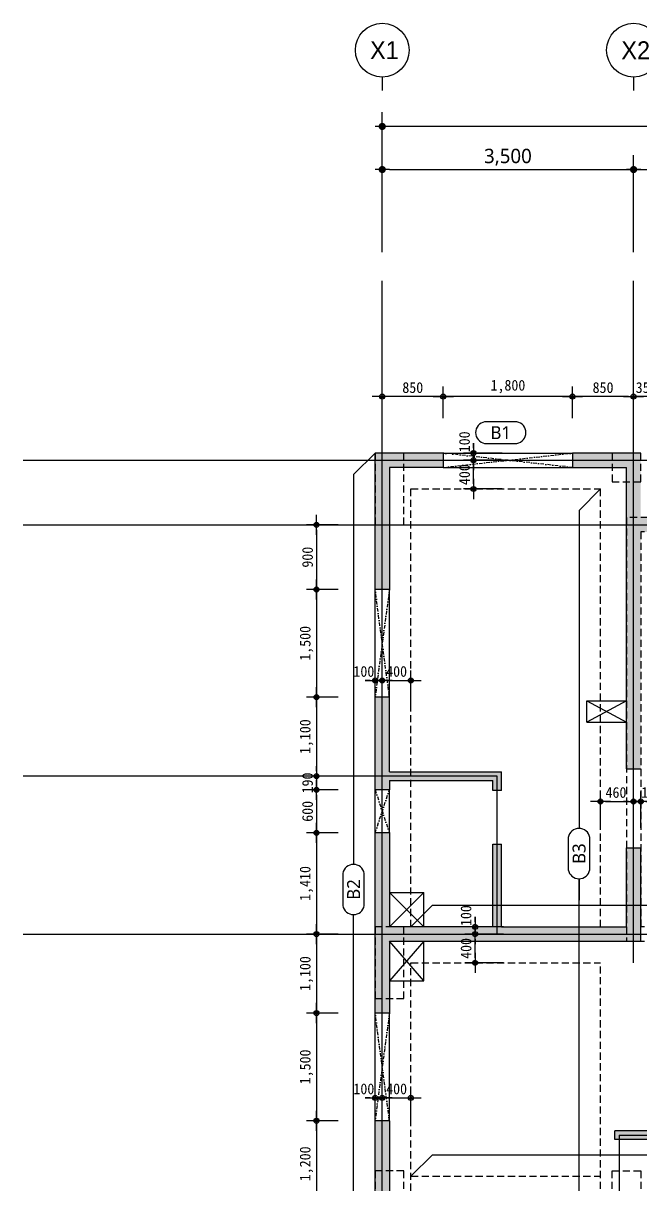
# Model space of a CAD drawing. Extents: x 4530 to 250084, y -28397 to -2308.
# Drawn here: x 50930 to 59530, y -18488 to -2308 of the extents above; entities that cross this region are included whole.
import ezdxf
from ezdxf.enums import TextEntityAlignment as Align

# ---------------------------------------------------------------- set-up
doc = ezdxf.new("R2010")
doc.units = 0
doc.header["$LTSCALE"] = 100
doc.header["$MEASUREMENT"] = 0
doc.header["$PDMODE"] = 34
doc.header["$PDSIZE"] = 3
doc.linetypes.add('DASHDOT', pattern=[1, 0.5, -0.25, 0, -0.25])
doc.linetypes.add('HIDDEN2', pattern=[1.5, 1, -0.5])
doc.layers.get('0').update_dxf_attribs({"linetype": 'CONTINUOUS'})
doc.layers.get('Defpoints').update_dxf_attribs({"color": 171, "linetype": 'CONTINUOUS'})
for name, color, linetype in [('AA-253', 253, 'CONTINUOUS'), ('AS-WAL2', 7, 'CONTINUOUS'), ('BCON', 6, 'HIDDEN2'), ('buble', 3, 'CONTINUOUS'), ('cen', 1, 'CONTINUOUS'), ('CON', 2, 'CONTINUOUS'), ('DIM', 1, 'CONTINUOUS'), ('ELE4', 4, 'CONTINUOUS'), ('OPEN', 8, 'CONTINUOUS'), ('RXOPEN', 8, 'DASHDOT'), ('S_GIR(RC)', 3, 'HIDDEN2'), ('S_SYM', 6, 'CONTINUOUS'), ('S_SYM(B)', 5, 'CONTINUOUS'), ('S_TXT(G)', 7, 'CONTINUOUS'), ('SDIM', 1, 'CONTINUOUS'), ('SYM', 7, 'CONTINUOUS')]:
    doc.layers.add(name, color=color, linetype=linetype)
doc.styles.add('EUN-STYLE1', font='malgun.ttf')
doc.styles.add('HY울릉도M', font='')
doc.styles.get("Standard").update_dxf_attribs({"font": 'malgun.ttf'})
doc.styles.add('WL', font='')
doc.styles.add('돋움', font='')
doc.styles.get('HY울릉도M').set_extended_font_data('HY울릉도M')
doc.styles.get('WL').set_extended_font_data('Dotum')
doc.styles.get('돋움').set_extended_font_data('DotumChe')
doc.dimstyles.new('YenaA1-100', dxfattribs={"dimscale": 100, "dimtxt": 2, "dimasz": 1, "dimexe": 2, "dimexo": 3, "dimgap": 0.5, "dimtad": 1, "dimdec": 0, "dimzin": 9, "dimlunit": 6, "dimtxsty": 'STANDARD', "dimblk": 'dots', "dimcen": 0, "dimclrt": 3, "dimadec": 0, "dimazin": 0, "dimtm": 1e-09, "dimtfac": 1, "dimtdec": 0, "dimtix": 1, "dimtmove": 2, "dimatfit": 3, "dimldrblk": 'dots', "dimfxl": 1, "dimtolj": 1, "dimtzin": 0, "dimarcsym": 0})
doc.dimstyles.new('YenaA3-100-S', dxfattribs={"dimscale": 200, "dimtxt": 3, "dimasz": 0.75, "dimexe": 1.4, "dimexo": 3, "dimgap": 0.5, "dimtad": 1, "dimdec": 0, "dimdsep": 46, "dimlunit": 6, "dimtxsty": 'WL', "dimblk1": 'DIMDOT', "dimblk2": 'DIMDOT', "dimsah": 1, "dimcen": 2.5, "dimdle": 2, "dimclrd": 256, "dimclre": 256, "dimclrt": 4, "dimadec": 0, "dimazin": 0, "dimtfac": 8, "dimtdec": 0, "dimtix": 1, "dimtmove": 2, "dimatfit": 3, "dimldrblk": 'DIMDOT', "dimfxl": 1, "dimtolj": 1, "dimtzin": 0, "dimarcsym": 0})

# ---------------------------------------------------------------- blocks, each defined once
blk = doc.blocks.new('FHSG')
at = {"layer": 'BCON'}
for p, q in [((106780, 21767), (106780, 22017)), ((107430, 22017), (106780, 22017)), ((106930, 21767), (106930, 21867)), ((107430, 21867), (106930, 21867)), ((106930, 21767), (106780, 21767)), ((101330, 21117), (101330, 15217)), ((104330, 21117), (101330, 21117)), ((104330, 21117), (104330, 15217)), ((106780, 21017), (106780, 21167)), ((107430, 21167), (106780, 21167)), ((101530, 20917), (101530, 15417)), ((104130, 20917), (101530, 20917)), ((104130, 20917), (104130, 15217)), ((107430, 21017), (106780, 21017)), ((104130, 15417), (101530, 15417)), ((101930, 15417), (101930, 15217)), ((101330, 15217), (104130, 15217)), ((104130, 15217), (104330, 15217))]:
    blk.add_line(p, q, dxfattribs=at)
for points in [[(98230, 22017), (97830, 22017), (97830, 21017), (98230, 21017)], [(101530, 22017), (101130, 22017), (101130, 21617), (101530, 21617)], [(104130, 22017), (104530, 22017), (104530, 21617), (104130, 21617)], [(107430, 22017), (107830, 22017), (107830, 21017), (107430, 21017)], [(98230, 15417), (97830, 15417), (97830, 14417), (98230, 14417)], [(107430, 15417), (107830, 15417), (107830, 14417), (107430, 14417)], [(98230, 12017), (97830, 12017), (97830, 11017), (98230, 11017)], [(101130, 12017), (101530, 12017), (101530, 11017), (101130, 11017)], [(104530, 12017), (104130, 12017), (104130, 11017), (104530, 11017)], [(107430, 12017), (107830, 12017), (107830, 11017), (107430, 11017)]]:
    blk.add_lwpolyline(points, close=True, dxfattribs=at)
blk = doc.blocks.new('SYM(B)')
at = {"layer": 'S_SYM', "color": 5, "elevation": 0}
blk.add_lwpolyline([(180, -120, 0.833333), (180, 120), (-180, 120, 0.833333), (-180, -120)], format="xyb", close=True, dxfattribs=at)
blk = doc.blocks.new('DIMDOT')
at = {"linetype": 'Continuous'}
blk.add_line((-2, 0), (2, 0), dxfattribs=at)
for radius in [0.5, 0.25]:
    blk.add_circle((0, 0), radius, dxfattribs=at)
blk = doc.blocks.new('*D45')
at = {"layer": 'Defpoints', "color": 0, "transparency": 16777216}
for p in [(55930, -11463), (55830, -12129), (55930, -12129)]:
    blk.add_point(p, dxfattribs=at)
at = {"layer": 'SDIM', "lineweight": -2, "transparency": 16777216}
for p, q in [((55830, -11829), (55830, -11323)), ((55930, -11829), (55930, -11323)), ((55760, -11463), (55690, -11463)), ((55830, -11463), (55930, -11463)), ((56000, -11463), (56070, -11463))]:
    blk.add_line(p, q, dxfattribs=at)
at = {"layer": 'SDIM', "lineweight": -2, "transparency": 16777216, "xscale": 70, "yscale": 70, "zscale": 70}
blk.add_blockref('DIMDOT', (55830, -11463), dxfattribs=at)
at = {"layer": 'SDIM', "lineweight": -2, "transparency": 16777216, "xscale": 70, "yscale": 70, "zscale": 70, "rotation": 180}
blk.add_blockref('DIMDOT', (55930, -11463), dxfattribs=at)
at = {"layer": 'SDIM', "color": 4, "transparency": 16777216, "insert": (55674, -11338), "char_height": 150, "attachment_point": 5, "style": '돋움'}
blk.add_mtext('\\A1;100', dxfattribs=at)
blk = doc.blocks.new('*D46')
at = {"layer": 'Defpoints', "color": 0, "transparency": 16777216}
for p in [(56330, -11463), (55930, -12129), (56330, -12129)]:
    blk.add_point(p, dxfattribs=at)
at = {"layer": 'SDIM', "lineweight": -2, "transparency": 16777216}
for p, q in [((55930, -11829), (55930, -11323)), ((56330, -11829), (56330, -11323)), ((56000, -11463), (56260, -11463))]:
    blk.add_line(p, q, dxfattribs=at)
at = {"layer": 'SDIM', "lineweight": -2, "transparency": 16777216, "xscale": 70, "yscale": 70, "zscale": 70, "rotation": 180}
blk.add_blockref('DIMDOT', (55930, -11463), dxfattribs=at)
at = {"layer": 'SDIM', "lineweight": -2, "transparency": 16777216, "xscale": 70, "yscale": 70, "zscale": 70}
blk.add_blockref('DIMDOT', (56330, -11463), dxfattribs=at)
at = {"layer": 'SDIM', "color": 4, "transparency": 16777216, "insert": (56130, -11338), "char_height": 150, "attachment_point": 5, "style": '돋움'}
blk.add_mtext('\\A1;400', dxfattribs=at)
blk = doc.blocks.new('*D47')
at = {"layer": 'Defpoints', "color": 0, "transparency": 16777216}
for p in [(59430, -13149), (58970, -13814), (59430, -13814)]:
    blk.add_point(p, dxfattribs=at)
at = {"layer": 'SDIM', "lineweight": -2, "transparency": 16777216}
for p, q in [((58970, -13514), (58970, -13009)), ((59430, -13514), (59430, -13009)), ((59040, -13149), (59360, -13149))]:
    blk.add_line(p, q, dxfattribs=at)
at = {"layer": 'SDIM', "lineweight": -2, "transparency": 16777216, "xscale": 70, "yscale": 70, "zscale": 70, "rotation": 180}
blk.add_blockref('DIMDOT', (58970, -13149), dxfattribs=at)
at = {"layer": 'SDIM', "lineweight": -2, "transparency": 16777216, "xscale": 70, "yscale": 70, "zscale": 70}
blk.add_blockref('DIMDOT', (59430, -13149), dxfattribs=at)
at = {"layer": 'SDIM', "color": 4, "transparency": 16777216, "insert": (59185, -13024), "char_height": 150, "attachment_point": 5, "style": '돋움'}
blk.add_mtext('\\A1;460', dxfattribs=at)
blk = doc.blocks.new('*D48')
at = {"layer": 'Defpoints', "color": 0, "transparency": 16777216}
for p in [(59530, -13149), (59430, -13814), (59530, -13814)]:
    blk.add_point(p, dxfattribs=at)
at = {"layer": 'SDIM', "lineweight": -2, "transparency": 16777216}
for p, q in [((59430, -13514), (59430, -13009)), ((59530, -13514), (59530, -13009)), ((59360, -13149), (59290, -13149)), ((59430, -13149), (59530, -13149)), ((59600, -13149), (59670, -13149))]:
    blk.add_line(p, q, dxfattribs=at)
at = {"layer": 'SDIM', "lineweight": -2, "transparency": 16777216, "xscale": 70, "yscale": 70, "zscale": 70}
blk.add_blockref('DIMDOT', (59430, -13149), dxfattribs=at)
at = {"layer": 'SDIM', "lineweight": -2, "transparency": 16777216, "xscale": 70, "yscale": 70, "zscale": 70, "rotation": 180}
blk.add_blockref('DIMDOT', (59530, -13149), dxfattribs=at)
at = {"layer": 'SDIM', "color": 4, "transparency": 16777216, "insert": (59682, -13024), "char_height": 150, "attachment_point": 5, "style": '돋움'}
blk.add_mtext('\\A1;100', dxfattribs=at)
blk = doc.blocks.new('*D55')
at = {"layer": 'Defpoints', "color": 0, "transparency": 16777216}
for p in [(55930, -17278), (55830, -17944), (55930, -17944)]:
    blk.add_point(p, dxfattribs=at)
at = {"layer": 'SDIM', "lineweight": -2, "transparency": 16777216}
for p, q in [((55830, -17644), (55830, -17138)), ((55930, -17644), (55930, -17138)), ((55760, -17278), (55690, -17278)), ((55830, -17278), (55930, -17278)), ((56000, -17278), (56070, -17278))]:
    blk.add_line(p, q, dxfattribs=at)
at = {"layer": 'SDIM', "lineweight": -2, "transparency": 16777216, "xscale": 70, "yscale": 70, "zscale": 70}
blk.add_blockref('DIMDOT', (55830, -17278), dxfattribs=at)
at = {"layer": 'SDIM', "lineweight": -2, "transparency": 16777216, "xscale": 70, "yscale": 70, "zscale": 70, "rotation": 180}
blk.add_blockref('DIMDOT', (55930, -17278), dxfattribs=at)
at = {"layer": 'SDIM', "color": 4, "transparency": 16777216, "insert": (55674, -17153), "char_height": 150, "attachment_point": 5, "style": '돋움'}
blk.add_mtext('\\A1;100', dxfattribs=at)
blk = doc.blocks.new('*D56')
at = {"layer": 'Defpoints', "color": 0, "transparency": 16777216}
for p in [(56330, -17278), (55930, -17944), (56330, -17944)]:
    blk.add_point(p, dxfattribs=at)
at = {"layer": 'SDIM', "lineweight": -2, "transparency": 16777216}
for p, q in [((55930, -17644), (55930, -17138)), ((56330, -17644), (56330, -17138)), ((56000, -17278), (56260, -17278))]:
    blk.add_line(p, q, dxfattribs=at)
at = {"layer": 'SDIM', "lineweight": -2, "transparency": 16777216, "xscale": 70, "yscale": 70, "zscale": 70, "rotation": 180}
blk.add_blockref('DIMDOT', (55930, -17278), dxfattribs=at)
at = {"layer": 'SDIM', "lineweight": -2, "transparency": 16777216, "xscale": 70, "yscale": 70, "zscale": 70}
blk.add_blockref('DIMDOT', (56330, -17278), dxfattribs=at)
at = {"layer": 'SDIM', "color": 4, "transparency": 16777216, "insert": (56130, -17153), "char_height": 150, "attachment_point": 5, "style": '돋움'}
blk.add_mtext('\\A1;400', dxfattribs=at)
blk = doc.blocks.new('*D59')
at = {"layer": 'Defpoints', "color": 0, "transparency": 16777216}
for p in [(57201, -8296), (57899, -8296), (57899, -8396)]:
    blk.add_point(p, dxfattribs=at)
at = {"layer": 'SDIM', "lineweight": -2, "transparency": 16777216}
for p, q in [((57201, -8226), (57201, -8156)), ((57599, -8296), (57061, -8296)), ((57599, -8396), (57061, -8396)), ((57201, -8396), (57201, -8296)), ((57201, -8466), (57201, -8536))]:
    blk.add_line(p, q, dxfattribs=at)
at = {"layer": 'SDIM', "lineweight": -2, "transparency": 16777216, "xscale": 70, "yscale": 70, "zscale": 70}
for p, rotation in [((57201, -8296), 270), ((57201, -8396), 90)]:
    blk.add_blockref('DIMDOT', p, dxfattribs=dict(at, rotation=rotation))
at = {"layer": 'SDIM', "color": 4, "transparency": 16777216, "insert": (57076, -8139), "char_height": 150, "attachment_point": 5, "rotation": 90, "style": '돋움'}
blk.add_mtext('\\A1;100', dxfattribs=at)
blk = doc.blocks.new('*D60')
at = {"layer": 'Defpoints', "color": 0, "transparency": 16777216}
for p in [(57201, -8396), (57899, -8396), (57899, -8796)]:
    blk.add_point(p, dxfattribs=at)
at = {"layer": 'SDIM', "lineweight": -2, "transparency": 16777216}
for p, q in [((57599, -8396), (57061, -8396)), ((57201, -8726), (57201, -8466)), ((57599, -8796), (57061, -8796))]:
    blk.add_line(p, q, dxfattribs=at)
at = {"layer": 'SDIM', "lineweight": -2, "transparency": 16777216, "xscale": 70, "yscale": 70, "zscale": 70}
for p, rotation in [((57201, -8396), 90), ((57201, -8796), 270)]:
    blk.add_blockref('DIMDOT', p, dxfattribs=dict(at, rotation=rotation))
at = {"layer": 'SDIM', "color": 4, "transparency": 16777216, "insert": (57076, -8596), "char_height": 150, "attachment_point": 5, "rotation": 90, "style": '돋움'}
blk.add_mtext('\\A1;400', dxfattribs=at)
blk = doc.blocks.new('*D63')
at = {"layer": 'Defpoints', "color": 0, "transparency": 16777216}
for p in [(57222, -14896), (57920, -14896), (57920, -14996)]:
    blk.add_point(p, dxfattribs=at)
at = {"layer": 'SDIM', "lineweight": -2, "transparency": 16777216}
for p, q in [((57222, -14826), (57222, -14756)), ((57620, -14896), (57082, -14896)), ((57620, -14996), (57082, -14996)), ((57222, -14996), (57222, -14896)), ((57222, -15066), (57222, -15136))]:
    blk.add_line(p, q, dxfattribs=at)
at = {"layer": 'SDIM', "lineweight": -2, "transparency": 16777216, "xscale": 70, "yscale": 70, "zscale": 70}
for p, rotation in [((57222, -14896), 270), ((57222, -14996), 90)]:
    blk.add_blockref('DIMDOT', p, dxfattribs=dict(at, rotation=rotation))
at = {"layer": 'SDIM', "color": 4, "transparency": 16777216, "insert": (57097, -14739), "char_height": 150, "attachment_point": 5, "rotation": 90, "style": '돋움'}
blk.add_mtext('\\A1;100', dxfattribs=at)
blk = doc.blocks.new('*D64')
at = {"layer": 'Defpoints', "color": 0, "transparency": 16777216}
for p in [(57222, -14996), (57920, -14996), (57920, -15396)]:
    blk.add_point(p, dxfattribs=at)
at = {"layer": 'SDIM', "lineweight": -2, "transparency": 16777216}
for p, q in [((57620, -14996), (57082, -14996)), ((57222, -15326), (57222, -15066)), ((57620, -15396), (57082, -15396))]:
    blk.add_line(p, q, dxfattribs=at)
at = {"layer": 'SDIM', "lineweight": -2, "transparency": 16777216, "xscale": 70, "yscale": 70, "zscale": 70}
for p, rotation in [((57222, -14996), 90), ((57222, -15396), 270)]:
    blk.add_blockref('DIMDOT', p, dxfattribs=dict(at, rotation=rotation))
at = {"layer": 'SDIM', "color": 4, "transparency": 16777216, "insert": (57097, -15196), "char_height": 150, "attachment_point": 5, "rotation": 90, "style": '돋움'}
blk.add_mtext('\\A1;400', dxfattribs=at)
blk = doc.blocks.new('dots')
blk.add_line((-1, 0), (1, 0))
at = {"const_width": 0.5}
blk.add_lwpolyline([(-0.25, 0, 1), (0.25, 0, 1)], format="xyb", close=True, dxfattribs=at)
blk = doc.blocks.new('*D126')
at = {"layer": 'Defpoints', "color": 0, "transparency": 16777216}
for p in [(55930, -3746), (55930, -5796), (65730, -5796)]:
    blk.add_point(p, dxfattribs=at)
at = {"layer": 'DIM', "color": 0, "lineweight": -2, "transparency": 16777216}
for p, q in [((55930, -5496), (55930, -3546)), ((65730, -5496), (65730, -3546)), ((65630, -3746), (56030, -3746))]:
    blk.add_line(p, q, dxfattribs=at)
at = {"layer": 'DIM', "color": 0, "lineweight": -2, "transparency": 16777216, "xscale": 100, "yscale": 100, "zscale": 100, "rotation": 180}
blk.add_blockref('dots', (55930, -3746), dxfattribs=at)
at = {"layer": 'DIM', "color": 0, "lineweight": -2, "transparency": 16777216, "xscale": 100, "yscale": 100, "zscale": 100}
blk.add_blockref('dots', (65730, -3746), dxfattribs=at)
at = {"layer": 'DIM', "color": 3, "transparency": 16777216, "insert": (60830, -3575), "char_height": 200, "attachment_point": 5}
blk.add_mtext('\\A1;9,800', dxfattribs=at)
blk = doc.blocks.new('*D127')
at = {"layer": 'Defpoints', "color": 0, "transparency": 16777216}
for p in [(62230, -4346), (59430, -5796), (62230, -5796)]:
    blk.add_point(p, dxfattribs=at)
at = {"layer": 'DIM', "color": 0, "lineweight": -2, "transparency": 16777216}
for p, q in [((59430, -5496), (59430, -4146)), ((62230, -5496), (62230, -4146)), ((59530, -4346), (62130, -4346))]:
    blk.add_line(p, q, dxfattribs=at)
at = {"layer": 'DIM', "color": 0, "lineweight": -2, "transparency": 16777216, "xscale": 100, "yscale": 100, "zscale": 100, "rotation": 180}
blk.add_blockref('dots', (59430, -4346), dxfattribs=at)
at = {"layer": 'DIM', "color": 0, "lineweight": -2, "transparency": 16777216, "xscale": 100, "yscale": 100, "zscale": 100}
blk.add_blockref('dots', (62230, -4346), dxfattribs=at)
at = {"layer": 'DIM', "color": 3, "transparency": 16777216, "insert": (60830, -4175), "char_height": 200, "attachment_point": 5}
blk.add_mtext('\\A1;2,800', dxfattribs=at)
blk = doc.blocks.new('*D128')
at = {"layer": 'Defpoints', "color": 0, "transparency": 16777216}
for p in [(59430, -4346), (55930, -5796), (59430, -5796)]:
    blk.add_point(p, dxfattribs=at)
at = {"layer": 'DIM', "color": 0, "lineweight": -2, "transparency": 16777216}
for p, q in [((55930, -5496), (55930, -4146)), ((59430, -5496), (59430, -4146)), ((56030, -4346), (59330, -4346))]:
    blk.add_line(p, q, dxfattribs=at)
at = {"layer": 'DIM', "color": 0, "lineweight": -2, "transparency": 16777216, "xscale": 100, "yscale": 100, "zscale": 100, "rotation": 180}
blk.add_blockref('dots', (55930, -4346), dxfattribs=at)
at = {"layer": 'DIM', "color": 0, "lineweight": -2, "transparency": 16777216, "xscale": 100, "yscale": 100, "zscale": 100}
blk.add_blockref('dots', (59430, -4346), dxfattribs=at)
at = {"layer": 'DIM', "color": 3, "transparency": 16777216, "insert": (57680, -4175), "char_height": 200, "attachment_point": 5}
blk.add_mtext('\\A1;3,500', dxfattribs=at)
blk = doc.blocks.new('*D206')
at = {"layer": 'Defpoints', "color": 0, "transparency": 16777216}
for p in [(55615, -10196), (55015, -11696), (55615, -11696)]:
    blk.add_point(p, dxfattribs=at)
at = {"layer": 'SDIM', "lineweight": -2, "transparency": 16777216}
for p, q in [((55315, -10196), (54875, -10196)), ((55015, -10266), (55015, -11626)), ((55315, -11696), (54875, -11696))]:
    blk.add_line(p, q, dxfattribs=at)
at = {"layer": 'SDIM', "lineweight": -2, "transparency": 16777216, "xscale": 70, "yscale": 70, "zscale": 70}
for p, rotation in [((55015, -10196), 90), ((55015, -11696), 270)]:
    blk.add_blockref('DIMDOT', p, dxfattribs=dict(at, rotation=rotation))
at = {"layer": 'SDIM', "color": 4, "transparency": 16777216, "insert": (54875, -10946), "char_height": 150, "attachment_point": 5, "rotation": 90, "style": '돋움'}
blk.add_mtext('\\A1;1,500', dxfattribs=at)
blk = doc.blocks.new('*D207')
at = {"layer": 'Defpoints', "color": 0, "transparency": 16777216}
for p in [(55615, -11696), (55015, -12796), (55615, -12796)]:
    blk.add_point(p, dxfattribs=at)
at = {"layer": 'SDIM', "lineweight": -2, "transparency": 16777216}
for p, q in [((55315, -11696), (54875, -11696)), ((55015, -11766), (55015, -12726)), ((55315, -12796), (54875, -12796))]:
    blk.add_line(p, q, dxfattribs=at)
at = {"layer": 'SDIM', "lineweight": -2, "transparency": 16777216, "xscale": 70, "yscale": 70, "zscale": 70}
for p, rotation in [((55015, -11696), 90), ((55015, -12796), 270)]:
    blk.add_blockref('DIMDOT', p, dxfattribs=dict(at, rotation=rotation))
at = {"layer": 'SDIM', "color": 4, "transparency": 16777216, "insert": (54875, -12246), "char_height": 150, "attachment_point": 5, "rotation": 90, "style": '돋움'}
blk.add_mtext('\\A1;1,100', dxfattribs=at)
blk = doc.blocks.new('*D208')
at = {"layer": 'Defpoints', "color": 0, "transparency": 16777216}
for p in [(55615, -9296), (55015, -10196), (55615, -10196)]:
    blk.add_point(p, dxfattribs=at)
at = {"layer": 'SDIM', "lineweight": -2, "transparency": 16777216}
for p, q in [((55315, -9296), (54875, -9296)), ((55015, -9366), (55015, -10126)), ((55315, -10196), (54875, -10196))]:
    blk.add_line(p, q, dxfattribs=at)
at = {"layer": 'SDIM', "lineweight": -2, "transparency": 16777216, "xscale": 70, "yscale": 70, "zscale": 70}
for p, rotation in [((55015, -9296), 90), ((55015, -10196), 270)]:
    blk.add_blockref('DIMDOT', p, dxfattribs=dict(at, rotation=rotation))
at = {"layer": 'SDIM', "color": 4, "transparency": 16777216, "insert": (54890, -9746), "char_height": 150, "attachment_point": 5, "rotation": 90, "style": '돋움'}
blk.add_mtext('\\A1;900', dxfattribs=at)
blk = doc.blocks.new('*D209')
at = {"layer": 'Defpoints', "color": 0, "transparency": 16777216}
for p in [(56780, -7509), (56780, -8109), (58580, -8109)]:
    blk.add_point(p, dxfattribs=at)
at = {"layer": 'SDIM', "lineweight": -2, "transparency": 16777216}
for p, q in [((56780, -7809), (56780, -7369)), ((58580, -7809), (58580, -7369)), ((58510, -7509), (56850, -7509))]:
    blk.add_line(p, q, dxfattribs=at)
at = {"layer": 'SDIM', "lineweight": -2, "transparency": 16777216, "xscale": 70, "yscale": 70, "zscale": 70, "rotation": 180}
blk.add_blockref('DIMDOT', (56780, -7509), dxfattribs=at)
at = {"layer": 'SDIM', "lineweight": -2, "transparency": 16777216, "xscale": 70, "yscale": 70, "zscale": 70}
blk.add_blockref('DIMDOT', (58580, -7509), dxfattribs=at)
at = {"layer": 'SDIM', "color": 4, "transparency": 16777216, "insert": (57680, -7370), "char_height": 150, "attachment_point": 5, "style": '돋움'}
blk.add_mtext('\\A1;1,800', dxfattribs=at)
blk = doc.blocks.new('*D214')
at = {"layer": 'Defpoints', "color": 0, "transparency": 16777216}
for p in [(55930, -7509), (55930, -8109), (56780, -8109)]:
    blk.add_point(p, dxfattribs=at)
at = {"layer": 'SDIM', "lineweight": -2, "transparency": 16777216}
for p, q in [((55930, -7809), (55930, -7369)), ((56780, -7809), (56780, -7369)), ((56710, -7509), (56000, -7509))]:
    blk.add_line(p, q, dxfattribs=at)
at = {"layer": 'SDIM', "lineweight": -2, "transparency": 16777216, "xscale": 70, "yscale": 70, "zscale": 70, "rotation": 180}
blk.add_blockref('DIMDOT', (55930, -7509), dxfattribs=at)
at = {"layer": 'SDIM', "lineweight": -2, "transparency": 16777216, "xscale": 70, "yscale": 70, "zscale": 70}
blk.add_blockref('DIMDOT', (56780, -7509), dxfattribs=at)
at = {"layer": 'SDIM', "color": 4, "transparency": 16777216, "insert": (56355, -7384), "char_height": 150, "attachment_point": 5, "style": '돋움'}
blk.add_mtext('\\A1;850', dxfattribs=at)
blk = doc.blocks.new('*D215')
at = {"layer": 'Defpoints', "color": 0, "transparency": 16777216}
for p in [(55615, -12796), (55015, -12986), (55615, -12986)]:
    blk.add_point(p, dxfattribs=at)
at = {"layer": 'SDIM', "lineweight": -2, "transparency": 16777216}
for p, q in [((55015, -12726), (55015, -12656)), ((55315, -12796), (54875, -12796)), ((55015, -12796), (55015, -12986)), ((55315, -12986), (54875, -12986)), ((55015, -13056), (55015, -13126))]:
    blk.add_line(p, q, dxfattribs=at)
at = {"layer": 'SDIM', "lineweight": -2, "transparency": 16777216, "xscale": 70, "yscale": 70, "zscale": 70}
for p, rotation in [((55015, -12796), 270), ((55015, -12986), 90)]:
    blk.add_blockref('DIMDOT', p, dxfattribs=dict(at, rotation=rotation))
at = {"layer": 'SDIM', "color": 4, "transparency": 16777216, "insert": (54890, -12891), "char_height": 150, "attachment_point": 5, "rotation": 90, "style": '돋움'}
blk.add_mtext('\\A1;190', dxfattribs=at)
blk = doc.blocks.new('*D216')
at = {"layer": 'Defpoints', "color": 0, "transparency": 16777216}
for p in [(55615, -12986), (55015, -13586), (55615, -13586)]:
    blk.add_point(p, dxfattribs=at)
at = {"layer": 'SDIM', "lineweight": -2, "transparency": 16777216}
for p, q in [((55315, -12986), (54875, -12986)), ((55015, -13056), (55015, -13516)), ((55315, -13586), (54875, -13586))]:
    blk.add_line(p, q, dxfattribs=at)
at = {"layer": 'SDIM', "lineweight": -2, "transparency": 16777216, "xscale": 70, "yscale": 70, "zscale": 70}
for p, rotation in [((55015, -12986), 90), ((55015, -13586), 270)]:
    blk.add_blockref('DIMDOT', p, dxfattribs=dict(at, rotation=rotation))
at = {"layer": 'SDIM', "color": 4, "transparency": 16777216, "insert": (54890, -13286), "char_height": 150, "attachment_point": 5, "rotation": 90, "style": '돋움'}
blk.add_mtext('\\A1;600', dxfattribs=at)
blk = doc.blocks.new('*D217')
at = {"layer": 'Defpoints', "color": 0, "transparency": 16777216}
for p in [(55615, -13586), (55015, -14996), (55615, -14996)]:
    blk.add_point(p, dxfattribs=at)
at = {"layer": 'SDIM', "lineweight": -2, "transparency": 16777216}
for p, q in [((55315, -13586), (54875, -13586)), ((55015, -13656), (55015, -14926)), ((55315, -14996), (54875, -14996))]:
    blk.add_line(p, q, dxfattribs=at)
at = {"layer": 'SDIM', "lineweight": -2, "transparency": 16777216, "xscale": 70, "yscale": 70, "zscale": 70}
for p, rotation in [((55015, -13586), 90), ((55015, -14996), 270)]:
    blk.add_blockref('DIMDOT', p, dxfattribs=dict(at, rotation=rotation))
at = {"layer": 'SDIM', "color": 4, "transparency": 16777216, "insert": (54875, -14291), "char_height": 150, "attachment_point": 5, "rotation": 90, "style": '돋움'}
blk.add_mtext('\\A1;1,410', dxfattribs=at)
blk = doc.blocks.new('*D218')
at = {"layer": 'Defpoints', "color": 0, "transparency": 16777216}
for p in [(55615, -14996), (55015, -16096), (55615, -16096)]:
    blk.add_point(p, dxfattribs=at)
at = {"layer": 'SDIM', "lineweight": -2, "transparency": 16777216}
for p, q in [((55315, -14996), (54875, -14996)), ((55015, -15066), (55015, -16026)), ((55315, -16096), (54875, -16096))]:
    blk.add_line(p, q, dxfattribs=at)
at = {"layer": 'SDIM', "lineweight": -2, "transparency": 16777216, "xscale": 70, "yscale": 70, "zscale": 70}
for p, rotation in [((55015, -14996), 90), ((55015, -16096), 270)]:
    blk.add_blockref('DIMDOT', p, dxfattribs=dict(at, rotation=rotation))
at = {"layer": 'SDIM', "color": 4, "transparency": 16777216, "insert": (54875, -15546), "char_height": 150, "attachment_point": 5, "rotation": 90, "style": '돋움'}
blk.add_mtext('\\A1;1,100', dxfattribs=at)
blk = doc.blocks.new('*D219')
at = {"layer": 'Defpoints', "color": 0, "transparency": 16777216}
for p in [(58580, -7509), (58580, -8109), (59430, -8109)]:
    blk.add_point(p, dxfattribs=at)
at = {"layer": 'SDIM', "lineweight": -2, "transparency": 16777216}
for p, q in [((58580, -7809), (58580, -7369)), ((59430, -7809), (59430, -7369)), ((59360, -7509), (58650, -7509))]:
    blk.add_line(p, q, dxfattribs=at)
at = {"layer": 'SDIM', "lineweight": -2, "transparency": 16777216, "xscale": 70, "yscale": 70, "zscale": 70, "rotation": 180}
blk.add_blockref('DIMDOT', (58580, -7509), dxfattribs=at)
at = {"layer": 'SDIM', "lineweight": -2, "transparency": 16777216, "xscale": 70, "yscale": 70, "zscale": 70}
blk.add_blockref('DIMDOT', (59430, -7509), dxfattribs=at)
at = {"layer": 'SDIM', "color": 4, "transparency": 16777216, "insert": (59005, -7384), "char_height": 150, "attachment_point": 5, "style": '돋움'}
blk.add_mtext('\\A1;850', dxfattribs=at)
blk = doc.blocks.new('*D220')
at = {"layer": 'Defpoints', "color": 0, "transparency": 16777216}
for p in [(59430, -7509), (59430, -8109), (59780, -8109)]:
    blk.add_point(p, dxfattribs=at)
at = {"layer": 'SDIM', "lineweight": -2, "transparency": 16777216}
for p, q in [((59430, -7809), (59430, -7369)), ((59780, -7809), (59780, -7369)), ((59360, -7509), (59290, -7509)), ((59780, -7509), (59430, -7509)), ((59850, -7509), (59920, -7509))]:
    blk.add_line(p, q, dxfattribs=at)
at = {"layer": 'SDIM', "lineweight": -2, "transparency": 16777216, "xscale": 70, "yscale": 70, "zscale": 70}
blk.add_blockref('DIMDOT', (59430, -7509), dxfattribs=at)
at = {"layer": 'SDIM', "lineweight": -2, "transparency": 16777216, "xscale": 70, "yscale": 70, "zscale": 70, "rotation": 180}
blk.add_blockref('DIMDOT', (59780, -7509), dxfattribs=at)
at = {"layer": 'SDIM', "color": 4, "transparency": 16777216, "insert": (59605, -7384), "char_height": 150, "attachment_point": 5, "style": '돋움'}
blk.add_mtext('\\A1;350', dxfattribs=at)
blk = doc.blocks.new('*D222')
at = {"layer": 'Defpoints', "color": 0, "transparency": 16777216}
for p in [(55615, -16096), (55015, -17596), (55615, -17596)]:
    blk.add_point(p, dxfattribs=at)
at = {"layer": 'SDIM', "lineweight": -2, "transparency": 16777216}
for p, q in [((55315, -16096), (54875, -16096)), ((55015, -16166), (55015, -17526)), ((55315, -17596), (54875, -17596))]:
    blk.add_line(p, q, dxfattribs=at)
at = {"layer": 'SDIM', "lineweight": -2, "transparency": 16777216, "xscale": 70, "yscale": 70, "zscale": 70}
for p, rotation in [((55015, -16096), 90), ((55015, -17596), 270)]:
    blk.add_blockref('DIMDOT', p, dxfattribs=dict(at, rotation=rotation))
at = {"layer": 'SDIM', "color": 4, "transparency": 16777216, "insert": (54875, -16846), "char_height": 150, "attachment_point": 5, "rotation": 90, "style": '돋움'}
blk.add_mtext('\\A1;1,500', dxfattribs=at)
blk = doc.blocks.new('*D225')
at = {"layer": 'Defpoints', "color": 0, "transparency": 16777216}
for p in [(55615, -17596), (55015, -18796), (55615, -18796)]:
    blk.add_point(p, dxfattribs=at)
at = {"layer": 'SDIM', "lineweight": -2, "transparency": 16777216}
for p, q in [((55315, -17596), (54875, -17596)), ((55015, -17666), (55015, -18726)), ((55315, -18796), (54875, -18796))]:
    blk.add_line(p, q, dxfattribs=at)
at = {"layer": 'SDIM', "lineweight": -2, "transparency": 16777216, "xscale": 70, "yscale": 70, "zscale": 70}
for p, rotation in [((55015, -17596), 90), ((55015, -18796), 270)]:
    blk.add_blockref('DIMDOT', p, dxfattribs=dict(at, rotation=rotation))
at = {"layer": 'SDIM', "color": 4, "transparency": 16777216, "insert": (54875, -18196), "char_height": 150, "attachment_point": 5, "rotation": 90, "style": '돋움'}
blk.add_mtext('\\A1;1,200', dxfattribs=at)

msp = doc.modelspace()

# ---------------------------------------------------------------- hatches: boundary and pattern name
at = {"layer": 'AA-253'}
h = msp.add_hatch(color=256, dxfattribs=at)
h.dxf.hatch_style = 1
h.paths.add_polyline_path([(56030.2, -8495.5), (56780.2, -8495.5), (56780.2, -8295.5), (55830.2, -8295.5), (55830.2, -10195.5), (56030.2, -10195.5)])
h.paths.add_polyline_path([(59530.2, -9395.5), (59780.2, -9395.5), (59780.2, -9195.5), (59530.2, -9195.5), (59530.2, -8295.5), (58580.2, -8295.5), (58580.2, -8495.5), (59330.2, -8495.5), (59330.2, -12695.5), (59530.2, -12695.5)])
h.paths.add_polyline_path([(62330.2, -8495.5), (63080.2, -8495.5), (63080.2, -8295.5), (62130.2, -8295.5), (62130.2, -9195.5), (61880.2, -9195.5), (61880.2, -9395.5), (62130.2, -9395.5), (62130.2, -12695.5), (62330.2, -12695.5)])
h.paths.add_polyline_path([(65830.2, -8295.5), (64880.2, -8295.5), (64880.2, -8495.5), (65630.2, -8495.5), (65630.2, -10195.5), (65830.2, -10195.5)])
h.paths.add_polyline_path([(65830.2, -11695.5), (65630.2, -11695.5), (65630.2, -12735.5), (64070.2, -12735.5), (64070.2, -12995.5), (64190.2, -12995.5), (64190.2, -12855.5), (65630.2, -12855.5), (65630.2, -12985.5), (65830.2, -12985.5)])
h.paths.add_polyline_path([(56030.2, -11695.5), (55830.2, -11695.5), (55830.2, -12985.5), (56030.2, -12985.5), (56030.2, -12855.5), (57470.2, -12855.5), (57470.2, -12995.5), (57590.2, -12995.5), (57590.2, -12735.5), (56030.2, -12735.5)])
h.paths.add_polyline_path([(59530.2, -13795.5), (59330.2, -13795.5), (59330.2, -14895.5), (57590.2, -14895.5), (57590.2, -13745.5), (57470.2, -13745.5), (57470.2, -14895.5), (56030.2, -14895.5), (56030.2, -13585.5), (55830.2, -13585.5), (55830.2, -16095.5), (56030.2, -16095.5), (56030.2, -15095.5), (59530.2, -15095.5)])
h.paths.add_polyline_path([(65830.2, -13585.5), (65630.2, -13585.5), (65630.2, -14895.5), (64190.2, -14895.5), (64190.2, -13745.5), (64070.2, -13745.5), (64070.2, -14895.5), (62330.2, -14895.5), (62330.2, -13795.5), (62130.2, -13795.5), (62130.2, -15095.5), (65630.2, -15095.5), (65630.2, -16595.5), (65830.2, -16595.5)])
h.paths.add_polyline_path([(60930.2, -15095.5), (61030.2, -15095.5), (61030.2, -14895.5), (60630.2, -14895.5), (60630.2, -15095.5), (60730.2, -15095.5), (60730.2, -17735.5), (59170.2, -17735.5), (59170.2, -17855.5), (60730.2, -17855.5), (60730.2, -19895.5), (60120.2, -19895.5), (60120.2, -20095.5), (61540.2, -20095.5), (61540.2, -19895.5), (60930.2, -19895.5), (60930.2, -17855.5), (62490.2, -17855.5), (62490.2, -17735.5), (60930.2, -17735.5)])
h.paths.add_polyline_path([(57370.2, -18720.5), (56030.2, -18720.5), (56030.2, -17595.5), (55830.2, -17595.5), (55830.2, -20095.5), (57370.2, -20095.5), (57370.2, -19895.5), (56030.2, -19895.5), (56030.2, -18870.5), (57370.2, -18870.5)])
h.paths.add_polyline_path([(59290.2, -18605.5), (59170.2, -18605.5), (59170.2, -20095.5), (59520.2, -20095.5), (59520.2, -19895.5), (59290.2, -19895.5)])
h.paths.add_polyline_path([(62490.2, -18605.5), (62370.2, -18605.5), (62370.2, -19895.5), (62140.2, -19895.5), (62140.2, -20095.5), (62490.2, -20095.5)])
h.paths.add_polyline_path([(65830.2, -17595.5), (65630.2, -17595.5), (65630.2, -18720.5), (64290.2, -18720.5), (64290.2, -18870.5), (65630.2, -18870.5), (65630.2, -19895.5), (64290.2, -19895.5), (64290.2, -20095.5), (65830.2, -20095.5)])

# ---------------------------------------------------------------- linework, layer by layer
at = {"layer": 'AS-WAL2'}
for p, q in [((56780.2, -8295.5), (58580.2, -8295.5)), ((56780.2, -8495.5), (58580.2, -8495.5)), ((55830.2, -11695.5), (55830.2, -10195.5)), ((56030.2, -11695.5), (56030.2, -10195.5)), ((55830.2, -13585.5), (55830.2, -12985.5)), ((56030.2, -13585.5), (56030.2, -12985.5)), ((55830.2, -17595.5), (55830.2, -16095.5)), ((56030.2, -17595.5), (56030.2, -16095.5))]:
    msp.add_line(p, q, dxfattribs=at)
at = {"layer": 'buble'}
for p, q in [((55930.2, -3058), (55930.2, -3245.5)), ((59430.2, -3058), (59430.2, -3245.5))]:
    msp.add_line(p, q, dxfattribs=at)
for centre in [(55930.2, -2683), (59430.2, -2683)]:
    msp.add_circle(centre, 375, dxfattribs=at)
at = {"layer": 'cen'}
for p, q in [((55930.2, -22495.5), (55930.2, -5895.5)), ((59430.2, -15395.5), (59430.2, -5895.5)), ((50930.2, -8395.5), (70730.2, -8395.5)), ((50930.2, -9295.5), (70730.2, -9295.5)), ((55930.2, -12795.5), (50930.2, -12795.5)), ((57530.2, -12795.5), (55930.2, -12795.5)), ((57530.2, -14995.5), (57530.2, -12795.5)), ((50930.2, -14995.5), (70730.2, -14995.5)), ((59230.2, -17795.5), (62430.2, -17795.5)), ((59230.2, -17795.5), (59230.2, -19995.5))]:
    msp.add_line(p, q, dxfattribs=at)
at = {"layer": 'CON'}
for p, q in [((56780.2, -8295.5), (55830.2, -8295.5)), ((55830.2, -10195.5), (55830.2, -8295.5)), ((56780.2, -8295.5), (56780.2, -8495.5)), ((56780.2, -8295.5), (56780.2, -8495.5)), ((59530.2, -8295.5), (58580.2, -8295.5)), ((58580.2, -8295.5), (58580.2, -8495.5)), ((58580.2, -8295.5), (58580.2, -8495.5)), ((56030.2, -8495.5), (56030.2, -10195.5)), ((56780.2, -8495.5), (56030.2, -8495.5)), ((58580.2, -8495.5), (59330.2, -8495.5)), ((59330.2, -12695.5), (59330.2, -8495.5)), ((56030.2, -10195.5), (55830.2, -10195.5)), ((55830.2, -12985.5), (55830.2, -11695.5)), ((56030.2, -11695.5), (55830.2, -11695.5)), ((56030.2, -12735.5), (56030.2, -11695.5)), ((56030.2, -12735.5), (57590.2, -12735.5)), ((57590.2, -12995.5), (57590.2, -12735.5)), ((59330.2, -12695.5), (59530.2, -12695.5)), ((56030.2, -12855.5), (56030.2, -12985.5)), ((56030.2, -12855.5), (57470.2, -12855.5)), ((57470.2, -12995.5), (57470.2, -12855.5)), ((56030.2, -12985.5), (55830.2, -12985.5)), ((57590.2, -12995.5), (57470.2, -12995.5)), ((55830.2, -16095.5), (55830.2, -13585.5)), ((56030.2, -13585.5), (55830.2, -13585.5)), ((56030.2, -13585.5), (56030.2, -14895.5)), ((57470.2, -14895.5), (57470.2, -13745.5)), ((57470.2, -13745.5), (57590.2, -13745.5)), ((57590.2, -14895.5), (57590.2, -13745.5)), ((59330.2, -13795.5), (59530.2, -13795.5)), ((59330.2, -14895.5), (59330.2, -13795.5)), ((59530.2, -15095.5), (59530.2, -13795.5)), ((57470.2, -14895.5), (56030.2, -14895.5)), ((57590.2, -14895.5), (59330.2, -14895.5)), ((56030.2, -15095.5), (59530.2, -15095.5)), ((56030.2, -15095.5), (56030.2, -16095.5)), ((56030.2, -16095.5), (55830.2, -16095.5)), ((55830.2, -20095.5), (55830.2, -17595.5)), ((56030.2, -17595.5), (55830.2, -17595.5)), ((56030.2, -17595.5), (56030.2, -18720.5)), ((59170.2, -17855.5), (59170.2, -17735.5)), ((60730.2, -17735.5), (59170.2, -17735.5)), ((60730.2, -17855.5), (59170.2, -17855.5))]:
    msp.add_line(p, q, dxfattribs=at)
at = {"layer": 'ELE4'}
for p, q in [((58780.2, -12045.5), (58780.2, -11745.5)), ((58780.2, -11745.5), (59330.2, -11745.5)), ((58780.2, -12045.5), (59330.2, -12045.5)), ((56030.2, -14415.5), (56510.2, -14415.5)), ((56510.2, -14895.5), (56510.2, -14415.5)), ((56510.2, -15645.5), (56510.2, -15095.5)), ((56030.2, -15645.5), (56510.2, -15645.5))]:
    msp.add_line(p, q, dxfattribs=at)
at = {"layer": 'OPEN'}
for p, q in [((58780.2, -11745.5), (59330.2, -12045.5)), ((59330.2, -11745.5), (58780.2, -12045.5)), ((56030.2, -14895.5), (56510.2, -14415.5)), ((56030.2, -14415.5), (56510.2, -14895.5)), ((56510.2, -15645.5), (56030.2, -15095.5)), ((56510.2, -15095.5), (56030.2, -15645.5))]:
    msp.add_line(p, q, dxfattribs=at)
at = {"layer": 'RXOPEN'}
for p, q in [((58580.2, -8495.5), (56780.2, -8295.5)), ((56780.2, -8495.5), (58580.2, -8295.5)), ((56030.2, -10195.5), (55830.2, -11695.5)), ((56030.2, -11695.5), (55830.2, -10195.5)), ((55830.2, -12985.5), (56030.2, -13585.5)), ((55830.2, -13585.5), (56030.2, -12985.5)), ((56030.2, -16095.5), (55830.2, -17595.5)), ((56030.2, -17595.5), (55830.2, -16095.5))]:
    msp.add_line(p, q, dxfattribs=at)
at = {"layer": 'S_GIR(RC)'}
for p, q in [((56330.2, -14895.5), (56330.2, -8795.5)), ((56330.2, -8795.5), (58970.2, -8795.5)), ((58970.2, -14895.5), (58970.2, -8795.5)), ((59530.2, -12695.5), (59530.2, -13795.5)), ((56330.2, -15395.5), (58970.2, -15395.5)), ((56330.2, -18720.5), (56330.2, -15395.5)), ((58970.2, -19595.5), (58970.2, -15395.5)), ((56330.2, -18370.5), (58970.2, -18370.5))]:
    msp.add_line(p, q, dxfattribs=at)
at = {"layer": 'SYM'}
for points in [[(55830.2, -8295.5), (55530.2, -8595.5), (55530.2, -14024.9)], [(58970.2, -8795.5), (58670.2, -9095.5), (58670.2, -13524.9)], [(58970.2, -19595.5), (58670.2, -19295.5), (58670.2, -14224.9)], [(58670.2, -14224.9), (58670.2, -14524.9)], [(56330.2, -14895.5), (56630.2, -14595.5), (60451.5, -14595.5)], [(55830.2, -20095.5), (55530.2, -19795.5), (55530.2, -14724.9)], [(56330.2, -18370.5), (56630.2, -18070.5), (61167.6, -18070.5)]]:
    msp.add_lwpolyline(points, dxfattribs=at)

# ---------------------------------------------------------------- block references
msp.add_blockref('FHSG', (-42000, -30312.1))
at = {"layer": 'S_SYM(B)', "xscale": 1.250000000004547, "yscale": 1.250000000004547, "zscale": 1.250000000004547}
msp.add_blockref('SYM(B)', (57580.8, -8010.7), dxfattribs=at)
at = {"layer": 'S_SYM(B)', "xscale": 1.250000000004547, "yscale": 1.250000000004547, "zscale": 1.250000000004547, "rotation": 90}
for p in [(58670.2, -13874.9), (55530.2, -14374.9)]:
    msp.add_blockref('SYM(B)', p, dxfattribs=at)

# ---------------------------------------------------------------- texts
at = {"layer": 'buble', "style": 'HY울릉도M'}
for s, p in [('X1', (55959.9, -2683)), ('X2', (59459.9, -2683))]:
    msp.add_text(s, height=250, dxfattribs=at).set_placement(p, align=Align.MIDDLE)
at = {"layer": 'S_TXT(G)', "style": 'EUN-STYLE1'}
msp.add_text('B1', height=180, dxfattribs=at).set_placement((57580.8, -8011, 0), align=Align.MIDDLE_CENTER)
for s, p in [('B3', (58670.5, -13874.9, 0)), ('B2', (55530.5, -14374.9, 0))]:
    msp.add_text(s, height=180, rotation=90, dxfattribs=at).set_placement(p, align=Align.MIDDLE_CENTER)

# ---------------------------------------------------------------- dimensions: what is measured, and where the dimension line sits
at = {"layer": 'DIM'}
dim = msp.add_linear_dim(base=(55930.2, -3745.5), p1=(65730.2, -5795.5), p2=(55930.2, -5795.5), angle=180, dimstyle='YenaA1-100', dxfattribs=at)
dim.commit()
dim.dimension.update_dxf_attribs({"geometry": '*D126', "text_midpoint": (60830.2, -3575.4)})
for base, p1, p2, picture, middle in [((59430.2, -4345.5), (55930.2, -5795.5), (59430.2, -5795.5), '*D128', (57680.2, -4175.4)), ((62230.2, -4345.5), (59430.2, -5795.5), (62230.2, -5795.5), '*D127', (60830.2, -4175.4))]:
    dim = msp.add_linear_dim(base=base, p1=p1, p2=p2, dimstyle='YenaA1-100', dxfattribs=at)
    dim.commit()
    dim.dimension.update_dxf_attribs({"geometry": picture, "text_midpoint": middle})
at = {"layer": 'SDIM'}
for base, p1, p2, angle, override, picture, middle in [((56780.2, -7509.3), (58580.2, -8109.3), (56780.2, -8109.3), 180, {"dimscale": 100, "dimtxt": 1.5, "dimasz": 0.7, "dimlfac": 1, "dimtxsty": '돋움'}, '*D209', (57680.2, -7370.1)), ((55930.2, -7509.3), (56780.2, -8109.3), (55930.2, -8109.3), 180, {"dimscale": 100, "dimtxt": 1.5, "dimasz": 0.7, "dimlfac": 1, "dimtxsty": '돋움'}, '*D214', (56355.2, -7384.2)), ((58580.2, -7509.3), (59430.2, -8109.3), (58580.2, -8109.3), 180, {"dimscale": 100, "dimtxt": 1.5, "dimasz": 0.7, "dimlfac": 1, "dimtxsty": '돋움'}, '*D219', (59005.2, -7384.2)), ((59430.2, -7509.3), (59780.2, -8109.3), (59430.2, -8109.3), 180, {"dimscale": 100, "dimtxt": 1.5, "dimasz": 0.7, "dimlfac": 1, "dimtxsty": '돋움'}, '*D220', (59605.2, -7384.2)), ((57201.2, -8395.5), (57899.1, -8795.5), (57899.1, -8395.5), 90, {"dimscale": 100, "dimtxt": 1.5, "dimasz": 0.7, "dimtxsty": '돋움'}, '*D60', (57076.1, -8595.5)), ((55014.8, -10195.5), (55614.8, -9295.5), (55614.8, -10195.5), 270, {"dimscale": 100, "dimtxt": 1.5, "dimasz": 0.7, "dimlfac": 1, "dimtxsty": '돋움'}, '*D208', (54889.7, -9745.5)), ((55014.8, -11695.5), (55614.8, -10195.5), (55614.8, -11695.5), 270, {"dimscale": 100, "dimtxt": 1.5, "dimasz": 0.7, "dimlfac": 1, "dimtxsty": '돋움'}, '*D206', (54875.5, -10945.5)), ((55014.8, -12795.5), (55614.8, -11695.5), (55614.8, -12795.5), 270, {"dimscale": 100, "dimtxt": 1.5, "dimasz": 0.7, "dimlfac": 1, "dimtxsty": '돋움'}, '*D207', (54875.5, -12245.5)), ((55014.8, -12985.5), (55614.8, -12795.5), (55614.8, -12985.5), 270, {"dimscale": 100, "dimtxt": 1.5, "dimasz": 0.7, "dimlfac": 1, "dimtxsty": '돋움'}, '*D215', (54889.7, -12890.5)), ((55014.8, -13585.5), (55614.8, -12985.5), (55614.8, -13585.5), 270, {"dimscale": 100, "dimtxt": 1.5, "dimasz": 0.7, "dimlfac": 1, "dimtxsty": '돋움'}, '*D216', (54889.7, -13285.5)), ((55014.8, -14995.5), (55614.8, -13585.5), (55614.8, -14995.5), 270, {"dimscale": 100, "dimtxt": 1.5, "dimasz": 0.7, "dimlfac": 1, "dimtxsty": '돋움'}, '*D217', (54875.5, -14290.5)), ((55014.8, -16095.5), (55614.8, -14995.5), (55614.8, -16095.5), 270, {"dimscale": 100, "dimtxt": 1.5, "dimasz": 0.7, "dimlfac": 1, "dimtxsty": '돋움'}, '*D218', (54875.5, -15545.5)), ((57221.9, -14995.5), (57919.7, -15395.5), (57919.7, -14995.5), 90, {"dimscale": 100, "dimtxt": 1.5, "dimasz": 0.7, "dimtxsty": '돋움'}, '*D64', (57096.8, -15195.5)), ((55014.8, -17595.5), (55614.8, -16095.5), (55614.8, -17595.5), 270, {"dimscale": 100, "dimtxt": 1.5, "dimasz": 0.7, "dimlfac": 1, "dimtxsty": '돋움'}, '*D222', (54875.5, -16845.5)), ((55014.8, -18795.5), (55614.8, -17595.5), (55614.8, -18795.5), 270, {"dimscale": 100, "dimtxt": 1.5, "dimasz": 0.7, "dimlfac": 1, "dimtxsty": '돋움'}, '*D225', (54875.5, -18195.5))]:
    dim = msp.add_linear_dim(base=base, p1=p1, p2=p2, angle=angle, dimstyle='YenaA3-100-S', override=override, dxfattribs=at)
    dim.commit()
    dim.dimension.update_dxf_attribs({"geometry": picture, "text_midpoint": middle})
for base, p1, p2, picture, middle in [((57201.2, -8295.5), (57899.1, -8395.5), (57899.1, -8295.5), '*D59', (57076.1, -8139.2)), ((57221.9, -14895.5), (57919.7, -14995.5), (57919.7, -14895.5), '*D63', (57096.8, -14739.2))]:
    dim = msp.add_linear_dim(base=base, p1=p1, p2=p2, angle=90, dimstyle='YenaA3-100-S', override={"dimscale": 100, "dimtxt": 1.5, "dimasz": 0.7, "dimtxsty": '돋움'}, dxfattribs=at)
    dim.commit()
    dim.dimension.update_dxf_attribs({"geometry": picture, "text_midpoint": middle, "dimtype": 160})
for base, p1, p2, picture, middle in [((55930.2, -11463.4), (55830.2, -12128.8), (55930.2, -12128.8), '*D45', (55674, -11338.3)), ((59430.2, -13149), (58970.2, -13814.4), (59430.2, -13814.4), '*D47', (59184.5, -13023.9)), ((59530.2, -13149), (59430.2, -13814.4), (59530.2, -13814.4), '*D48', (59682.1, -13023.9)), ((55930.2, -17278.4), (55830.2, -17943.8), (55930.2, -17943.8), '*D55', (55674, -17153.3))]:
    dim = msp.add_linear_dim(base=base, p1=p1, p2=p2, dimstyle='YenaA3-100-S', override={"dimscale": 100, "dimtxt": 1.5, "dimasz": 0.7, "dimtxsty": '돋움'}, dxfattribs=at)
    dim.commit()
    dim.dimension.update_dxf_attribs({"geometry": picture, "text_midpoint": middle, "dimtype": 160})
for base, p1, p2, picture, middle in [((56330.2, -11463.4), (55930.2, -12128.8), (56330.2, -12128.8), '*D46', (56130.2, -11338.3)), ((56330.2, -17278.4), (55930.2, -17943.8), (56330.2, -17943.8), '*D56', (56130.2, -17153.3))]:
    dim = msp.add_linear_dim(base=base, p1=p1, p2=p2, dimstyle='YenaA3-100-S', override={"dimscale": 100, "dimtxt": 1.5, "dimasz": 0.7, "dimtxsty": '돋움'}, dxfattribs=at)
    dim.commit()
    dim.dimension.update_dxf_attribs({"geometry": picture, "text_midpoint": middle})

doc.saveas('drawing.dxf')
